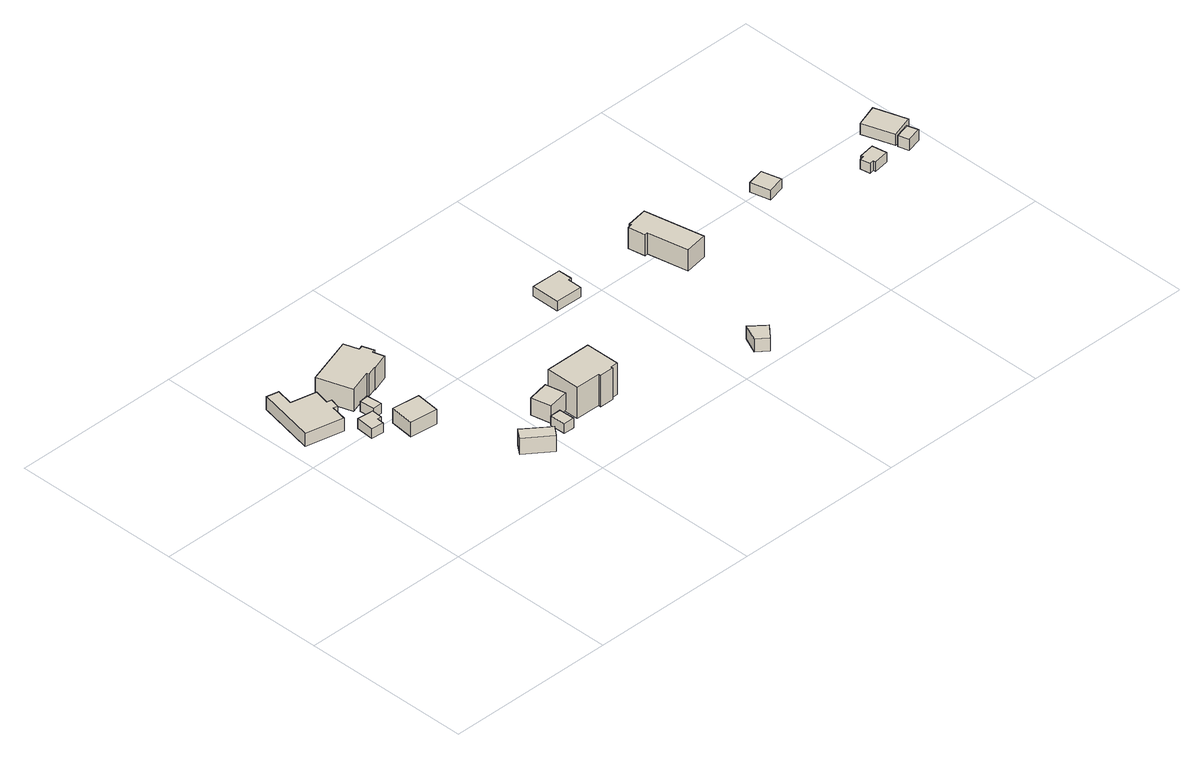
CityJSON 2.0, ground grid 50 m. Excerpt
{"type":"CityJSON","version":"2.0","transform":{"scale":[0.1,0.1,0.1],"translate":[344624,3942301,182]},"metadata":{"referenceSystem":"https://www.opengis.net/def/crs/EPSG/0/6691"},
"CityObjects":{
"building1":{"type":"Building","attributes":{"usage":"411","measuredHeight":6.2,"storeysAboveGround":1,"BuildingIDAttribute.prefecture":"14","BuildingIDAttribute.city":"14151","BuildingDetailAttribute.totalFloorArea":162.54,"BuildingDetailAttribute.buildingFootprintArea":162.54,"BuildingDetailAttribute.buildingStructureType":"601","BuildingDetailAttribute.buildingStructureOrgType":"1","BuildingDetailAttribute.orgUsage":"10","BuildingDetailAttribute.surveyYear":2015,"BuildingRiverFloodingRiskAttribute.description":"6","BuildingRiverFloodingRiskAttribute.rankOrg":"1","BuildingRiverFloodingRiskAttribute.depth":0.059,"BuildingRiverFloodingRiskAttribute.adminType":"2","BuildingRiverFloodingRiskAttribute.scale":"2"},"geometry":[{"type":"Solid","lod":"1","boundaries":[[[[0,1,2,3,4,5,6,7,8,9]],[[8,10,11,9]],[[7,12,10,8]],[[6,13,12,7]],[[5,14,13,6]],[[4,15,14,5]],[[3,16,15,4]],[[2,17,16,3]],[[1,18,17,2]],[[0,19,18,1]],[[9,11,19,0]],[[10,12,13,14,15,16,17,18,19,11]]]]}]},
"building2":{"type":"Building","attributes":{"BuildingIDAttribute.prefecture":"14","BuildingIDAttribute.city":"14151","BuildingDetailAttribute.surveyYear":2015,"BuildingRiverFloodingRiskAttribute.description":"6","BuildingRiverFloodingRiskAttribute.rankOrg":"1","BuildingRiverFloodingRiskAttribute.depth":0.409,"BuildingRiverFloodingRiskAttribute.adminType":"2","BuildingRiverFloodingRiskAttribute.scale":"2"},"geometry":[{"type":"Solid","lod":"1","boundaries":[[[[20,21,22,23,24,25]],[[24,26,27,25]],[[23,28,26,24]],[[22,29,28,23]],[[21,30,29,22]],[[20,31,30,21]],[[25,27,31,20]],[[26,28,29,30,31,27]]]]}]},
"building3":{"type":"Building","attributes":{"measuredHeight":9.8,"BuildingIDAttribute.prefecture":"14","BuildingIDAttribute.city":"14151","BuildingDetailAttribute.surveyYear":2015},"geometry":[{"type":"Solid","lod":"1","boundaries":[[[[32,33,34,35]],[[34,36,37,35]],[[33,38,36,34]],[[32,39,38,33]],[[35,37,39,32]],[[36,38,39,37]]]]}]},
"building4":{"type":"Building","attributes":{"measuredHeight":4.3,"BuildingIDAttribute.prefecture":"14","BuildingIDAttribute.city":"14151","BuildingDetailAttribute.surveyYear":2015,"BuildingRiverFloodingRiskAttribute.description":"6","BuildingRiverFloodingRiskAttribute.rankOrg":"2","BuildingRiverFloodingRiskAttribute.depth":0.719,"BuildingRiverFloodingRiskAttribute.adminType":"2","BuildingRiverFloodingRiskAttribute.scale":"2"},"geometry":[{"type":"Solid","lod":"1","boundaries":[[[[40,41,42,43]],[[42,44,45,43]],[[41,46,44,42]],[[40,47,46,41]],[[43,45,47,40]],[[44,46,47,45]]]]}]},
"building5":{"type":"Building","attributes":{"usage":"411","measuredHeight":5.3,"storeysAboveGround":1,"BuildingIDAttribute.prefecture":"14","BuildingIDAttribute.city":"14151","BuildingDetailAttribute.totalFloorArea":58.58,"BuildingDetailAttribute.buildingFootprintArea":58.58,"BuildingDetailAttribute.buildingStructureType":"601","BuildingDetailAttribute.buildingStructureOrgType":"1","BuildingDetailAttribute.orgUsage":"10","BuildingDetailAttribute.surveyYear":2015},"geometry":[{"type":"Solid","lod":"1","boundaries":[[[[48,49,50,51]],[[50,52,53,51]],[[49,54,52,50]],[[48,55,54,49]],[[51,53,55,48]],[[52,54,55,53]]]]}]},
"building6":{"type":"Building","attributes":{"usage":"411","measuredHeight":10,"storeysAboveGround":2,"BuildingIDAttribute.prefecture":"14","BuildingIDAttribute.city":"14151","BuildingDetailAttribute.totalFloorArea":282.36,"BuildingDetailAttribute.buildingFootprintArea":141.18,"BuildingDetailAttribute.buildingStructureType":"601","BuildingDetailAttribute.buildingStructureOrgType":"1","BuildingDetailAttribute.orgUsage":"10","BuildingDetailAttribute.surveyYear":2015,"BuildingRiverFloodingRiskAttribute.description":"6","BuildingRiverFloodingRiskAttribute.rankOrg":"2","BuildingRiverFloodingRiskAttribute.depth":0.819,"BuildingRiverFloodingRiskAttribute.adminType":"2","BuildingRiverFloodingRiskAttribute.scale":"2"},"geometry":[{"type":"Solid","lod":"1","boundaries":[[[[56,57,58,59,60,61,62,63,64,65,66,67]],[[66,68,69,67]],[[65,70,68,66]],[[64,71,70,65]],[[63,72,71,64]],[[62,73,72,63]],[[61,74,73,62]],[[60,75,74,61]],[[59,76,75,60]],[[58,77,76,59]],[[57,78,77,58]],[[56,79,78,57]],[[67,69,79,56]],[[68,70,71,72,73,74,75,76,77,78,79,69]]]]}]},
"building7":{"type":"Building","attributes":{"usage":"411","storeysAboveGround":1,"BuildingIDAttribute.prefecture":"14","BuildingIDAttribute.city":"14151","BuildingDetailAttribute.totalFloorArea":14.51,"BuildingDetailAttribute.buildingFootprintArea":14.51,"BuildingDetailAttribute.buildingStructureType":"601","BuildingDetailAttribute.buildingStructureOrgType":"1","BuildingDetailAttribute.orgUsage":"10","BuildingDetailAttribute.surveyYear":2015},"geometry":[{"type":"Solid","lod":"1","boundaries":[[[[80,81,82,83]],[[82,84,85,83]],[[81,86,84,82]],[[80,87,86,81]],[[83,85,87,80]],[[84,86,87,85]]]]}]},
"building8":{"type":"Building","attributes":{"usage":"411","measuredHeight":6.2,"storeysAboveGround":1,"BuildingIDAttribute.prefecture":"14","BuildingIDAttribute.city":"14151","BuildingDetailAttribute.totalFloorArea":38.7,"BuildingDetailAttribute.buildingFootprintArea":38.7,"BuildingDetailAttribute.buildingStructureType":"601","BuildingDetailAttribute.buildingStructureOrgType":"1","BuildingDetailAttribute.orgUsage":"10","BuildingDetailAttribute.surveyYear":2015},"geometry":[{"type":"Solid","lod":"1","boundaries":[[[[88,89,90,91]],[[90,92,93,91]],[[89,94,92,90]],[[88,95,94,89]],[[91,93,95,88]],[[92,94,95,93]]]]}]},
"building9":{"type":"Building","attributes":{"usage":"411","measuredHeight":10.9,"storeysAboveGround":2,"BuildingIDAttribute.prefecture":"14","BuildingIDAttribute.city":"14151","BuildingDetailAttribute.totalFloorArea":239.34,"BuildingDetailAttribute.buildingFootprintArea":119.67,"BuildingDetailAttribute.buildingStructureType":"601","BuildingDetailAttribute.buildingStructureOrgType":"1","BuildingDetailAttribute.orgUsage":"10","BuildingDetailAttribute.surveyYear":2015},"geometry":[{"type":"Solid","lod":"1","boundaries":[[[[96,97,98,99,100,101,102,103]],[[102,104,105,103]],[[101,106,104,102]],[[100,107,106,101]],[[99,108,107,100]],[[98,109,108,99]],[[97,110,109,98]],[[96,111,110,97]],[[103,105,111,96]],[[104,106,107,108,109,110,111,105]]]]}]},
"building10":{"type":"Building","attributes":{"measuredHeight":4.7,"BuildingIDAttribute.prefecture":"14","BuildingIDAttribute.city":"14151","BuildingDetailAttribute.surveyYear":2015},"geometry":[{"type":"Solid","lod":"1","boundaries":[[[[112,113,114,115]],[[114,116,117,115]],[[113,118,116,114]],[[112,119,118,113]],[[115,117,119,112]],[[116,118,119,117]]]]}]},
"building11":{"type":"Building","attributes":{"usage":"411","storeysAboveGround":1,"BuildingIDAttribute.prefecture":"14","BuildingIDAttribute.city":"14151","BuildingDetailAttribute.totalFloorArea":71.67,"BuildingDetailAttribute.buildingFootprintArea":71.67,"BuildingDetailAttribute.buildingStructureType":"601","BuildingDetailAttribute.buildingStructureOrgType":"1","BuildingDetailAttribute.orgUsage":"10","BuildingDetailAttribute.surveyYear":2015,"BuildingRiverFloodingRiskAttribute.description":"6","BuildingRiverFloodingRiskAttribute.rankOrg":"2","BuildingRiverFloodingRiskAttribute.depth":0.995,"BuildingRiverFloodingRiskAttribute.adminType":"2","BuildingRiverFloodingRiskAttribute.scale":"1"},"geometry":[{"type":"Solid","lod":"1","boundaries":[[[[120,121,122,123,124,125]],[[124,126,127,125]],[[123,128,126,124]],[[122,129,128,123]],[[121,130,129,122]],[[120,131,130,121]],[[125,127,131,120]],[[126,128,129,130,131,127]]]]}]},
"building12":{"type":"Building","attributes":{"measuredHeight":4.8,"BuildingIDAttribute.prefecture":"14","BuildingIDAttribute.city":"14151","BuildingDetailAttribute.surveyYear":2015,"BuildingRiverFloodingRiskAttribute.description":"6","BuildingRiverFloodingRiskAttribute.rankOrg":"2","BuildingRiverFloodingRiskAttribute.depth":1.1,"BuildingRiverFloodingRiskAttribute.adminType":"2","BuildingRiverFloodingRiskAttribute.scale":"1"},"geometry":[{"type":"Solid","lod":"1","boundaries":[[[[132,133,134,135]],[[134,136,137,135]],[[133,138,136,134]],[[132,139,138,133]],[[135,137,139,132]],[[136,138,139,137]]]]}]},
"building13":{"type":"Building","attributes":{"usage":"411","measuredHeight":8.3,"storeysAboveGround":2,"BuildingIDAttribute.prefecture":"14","BuildingIDAttribute.city":"14151","BuildingDetailAttribute.totalFloorArea":210.22,"BuildingDetailAttribute.buildingFootprintArea":105.11,"BuildingDetailAttribute.buildingStructureType":"601","BuildingDetailAttribute.buildingStructureOrgType":"1","BuildingDetailAttribute.orgUsage":"10","BuildingDetailAttribute.surveyYear":2015,"BuildingRiverFloodingRiskAttribute.description":"6","BuildingRiverFloodingRiskAttribute.rankOrg":"2","BuildingRiverFloodingRiskAttribute.depth":2.72,"BuildingRiverFloodingRiskAttribute.adminType":"2","BuildingRiverFloodingRiskAttribute.scale":"1"},"geometry":[{"type":"Solid","lod":"1","boundaries":[[[[140,141,142,143,144,145,146,147]],[[146,148,149,147]],[[145,150,148,146]],[[144,151,150,145]],[[143,152,151,144]],[[142,153,152,143]],[[141,154,153,142]],[[140,155,154,141]],[[147,149,155,140]],[[148,150,151,152,153,154,155,149]]]]}]},
"building14":{"type":"Building","attributes":{"BuildingIDAttribute.prefecture":"14","BuildingIDAttribute.city":"14151","BuildingDetailAttribute.surveyYear":2015},"geometry":[{"type":"Solid","lod":"1","boundaries":[[[[156,157,158,159]],[[158,160,161,159]],[[157,162,160,158]],[[156,163,162,157]],[[159,161,163,156]],[[160,162,163,161]]]]}]},
"building15":{"type":"Building","attributes":{"measuredHeight":3.4,"BuildingIDAttribute.prefecture":"14","BuildingIDAttribute.city":"14151","BuildingDetailAttribute.surveyYear":2015,"BuildingRiverFloodingRiskAttribute.description":"6","BuildingRiverFloodingRiskAttribute.rankOrg":"2","BuildingRiverFloodingRiskAttribute.depth":0.518,"BuildingRiverFloodingRiskAttribute.adminType":"2","BuildingRiverFloodingRiskAttribute.scale":"1"},"geometry":[{"type":"Solid","lod":"1","boundaries":[[[[164,165,166,167,168,169,170,171]],[[170,172,173,171]],[[169,174,172,170]],[[168,175,174,169]],[[167,176,175,168]],[[166,177,176,167]],[[165,178,177,166]],[[164,179,178,165]],[[171,173,179,164]],[[172,174,175,176,177,178,179,173]]]]}]},
"building16":{"type":"Building","attributes":{"measuredHeight":3.7,"BuildingIDAttribute.prefecture":"14","BuildingIDAttribute.city":"14151","BuildingDetailAttribute.surveyYear":2015,"BuildingRiverFloodingRiskAttribute.description":"6","BuildingRiverFloodingRiskAttribute.rankOrg":"1","BuildingRiverFloodingRiskAttribute.depth":0.409,"BuildingRiverFloodingRiskAttribute.adminType":"2","BuildingRiverFloodingRiskAttribute.scale":"1"},"geometry":[{"type":"Solid","lod":"1","boundaries":[[[[180,181,182,183]],[[182,184,185,183]],[[181,186,184,182]],[[180,187,186,181]],[[183,185,187,180]],[[184,186,187,185]]]]}]},
"building17":{"type":"Building","attributes":{"measuredHeight":3.9,"BuildingIDAttribute.prefecture":"14","BuildingIDAttribute.city":"14151","BuildingDetailAttribute.surveyYear":2015,"BuildingRiverFloodingRiskAttribute.description":"6","BuildingRiverFloodingRiskAttribute.rankOrg":"1","BuildingRiverFloodingRiskAttribute.depth":0.164,"BuildingRiverFloodingRiskAttribute.adminType":"2","BuildingRiverFloodingRiskAttribute.scale":"1"},"geometry":[{"type":"Solid","lod":"1","boundaries":[[[[188,189,190,191]],[[190,192,193,191]],[[189,194,192,190]],[[188,195,194,189]],[[191,193,195,188]],[[192,194,195,193]]]]}]}
},
"vertices":[
[38,700,52],[74,692,52],[63,642,52],[138,626,52],[128,581,52],[142,578,52],[135,549,52],[122,552,52],[112,505,52],[1,529,52],[112,505,92],[1,529,92],[122,552,92],[135,549,92],[142,578,92],[128,581,92],[138,626,92],[63,642,92],[74,692,92],[38,700,92],
[182,446,60],[170,446,60],[168,425,60],[131,428,60],[136,482,60],[184,478,60],[136,482,90],[184,478,90],[131,428,90],[168,425,90],[170,446,90],[182,446,90],
[355,14,124],[284,69,124],[307,99,124],[378,43,124],[307,99,174],[378,43,174],[284,69,174],[355,14,174],
[193,483,58],[190,527,58],[217,529,58],[221,485,58],[217,529,89],[221,485,89],[190,527,89],[193,483,89],
[203,365,61],[211,436,61],[292,427,61],[284,356,61],[292,427,106],[284,356,106],[211,436,106],[203,365,106],
[295,691,51],[309,648,51],[321,652,51],[332,619,51],[323,616,51],[333,584,51],[283,568,51],[283,570,51],[255,561,51],[253,567,51],[185,545,51],[153,645,51],[185,545,119],[153,645,119],[253,567,119],[255,561,119],[283,570,119],[283,568,119],[333,584,119],[323,616,119],[332,619,119],[321,652,119],[309,648,119],[295,691,119],
[484,83,89],[452,83,89],[451,129,89],[483,129,89],[451,129,119],[483,129,119],[452,83,119],[484,83,119],
[520,216,77],[532,157,77],[469,145,77],[457,204,77],[469,145,130],[457,204,130],[532,157,130],[520,216,130],
[684,233,56],[684,131,56],[662,131,56],[662,125,56],[620,125,56],[620,131,56],[546,132,56],[546,233,56],[546,132,153],[546,233,153],[620,131,153],[620,125,153],[662,125,153],[662,131,153],[684,131,153],[684,233,153],
[711,227,50],[725,227,50],[725,205,50],[711,205,50],[725,205,90],[711,205,90],[725,227,90],[711,227,90],
[928,576,30],[928,534,30],[919,534,30],[919,492,30],[838,493,30],[839,577,30],[838,493,60],[839,577,60],[919,492,60],[919,534,60],[928,534,60],[928,576,60],
[1125,47,34],[1091,8,34],[1060,34,34],[1083,83,34],[1060,34,74],[1083,83,74],[1091,8,74],[1125,47,74],
[1271,417,1],[1204,404,1],[1182,524,1],[1173,522,1],[1164,572,1],[1177,575,1],[1176,580,1],[1238,591,1],[1176,580,66],[1238,591,66],[1177,575,66],[1164,572,66],[1173,522,66],[1182,524,66],[1204,404,66],[1271,417,66],
[1522,509,13],[1573,521,13],[1587,464,13],[1536,451,13],[1587,464,43],[1536,451,43],[1573,521,43],[1522,509,43],
[1845,409,3],[1852,365,3],[1807,358,3],[1805,365,3],[1792,363,3],[1787,392,3],[1800,394,3],[1798,401,3],[1800,394,33],[1798,401,33],[1787,392,33],[1792,363,33],[1805,365,33],[1807,358,33],[1852,365,33],[1845,409,33],
[1960,403,2],[1969,372,2],[1924,360,2],[1916,391,2],[1924,360,36],[1916,391,36],[1969,372,36],[1960,403,36],
[1883,488,5],[1949,510,5],[1979,416,5],[1913,395,5],[1979,416,39],[1913,395,39],[1949,510,39],[1883,488,39]
]}
